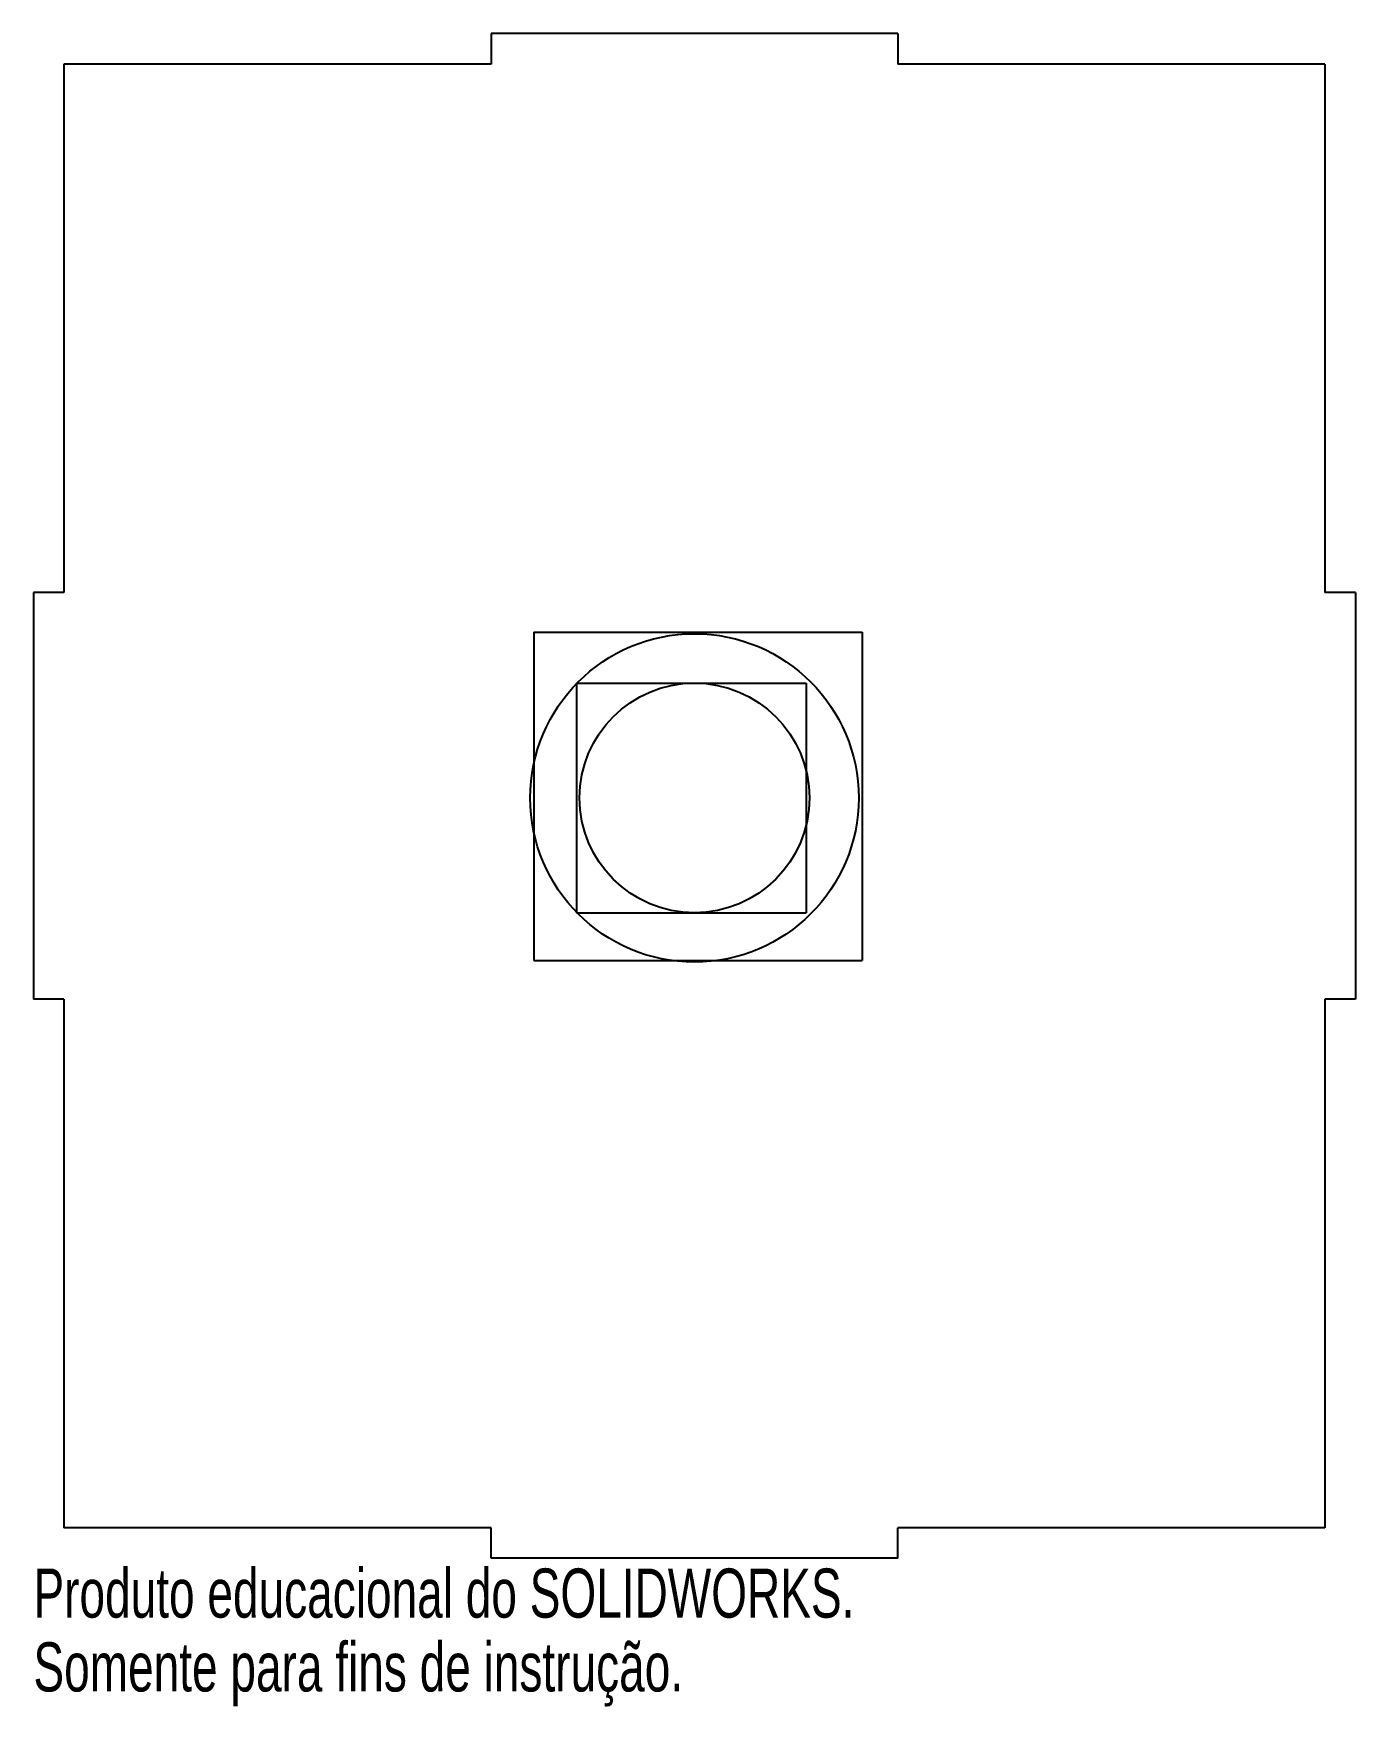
# Model space of a CAD drawing. Header units: millimetres. Extents: x -6.7 to 6.3, y -9.5 to 7.
import ezdxf

# ---------------------------------------------------------------- set-up
doc = ezdxf.new("R2010")
doc.units = ezdxf.units.MM
doc.styles.add('SLDTEXTSTYLE0', font='TXT', dxfattribs={"width": 0.7})

msp = doc.modelspace()

# ---------------------------------------------------------------- linework, layer by layer
at = {"color": 7, "linetype": 'Continuous', "lineweight": 25}
for p, q in [((-2.155, 6.984), (-2.155, 6.684)), ((1.845, 6.984), (-2.155, 6.984)), ((1.845, 6.984), (1.845, 6.684)), ((-2.155, 6.684), (-6.355, 6.684)), ((-6.355, 6.684), (-6.355, 1.484)), ((6.045, 6.684), (1.845, 6.684)), ((6.045, 6.684), (6.045, 1.484)), ((-6.655, 1.484), (-6.655, -2.516)), ((-6.355, 1.484), (-6.655, 1.484)), ((6.345, 1.484), (6.045, 1.484)), ((6.345, 1.484), (6.345, -2.516)), ((-6.355, -2.516), (-6.655, -2.516)), ((-6.355, -2.516), (-6.355, -7.716)), ((6.345, -2.516), (6.045, -2.516)), ((6.045, -2.516), (6.045, -7.716)), ((-2.155, -7.716), (-6.355, -7.716)), ((-2.155, -8.016), (-2.155, -7.716)), ((6.045, -7.716), (1.845, -7.716)), ((1.845, -8.016), (1.845, -7.716)), ((1.845, -8.016), (-2.155, -8.016))]:
    msp.add_line(p, q, dxfattribs=at)
at = {"color": 7, "linetype": 'Continuous'}
for p, q in [((-1.734, 1.094), (1.495, 1.094)), ((-1.734, 1.094), (-1.734, -2.136)), ((1.495, 1.094), (1.495, -2.136)), ((-1.314, 0.594), (0.945, 0.594)), ((-1.314, 0.594), (-1.314, -1.665)), ((0.945, 0.594), (0.945, -1.665)), ((-1.314, -1.665), (0.945, -1.665)), ((-1.734, -2.136), (1.495, -2.136))]:
    msp.add_line(p, q, dxfattribs=at)
for radius in [1.615, 1.13]:
    msp.add_circle((-0.155, -0.536), radius, dxfattribs=at)

# ---------------------------------------------------------------- texts
at = {"color": 7, "linetype": 'Continuous', "char_height": 0.48336, "attachment_point": 1, "style": 'SLDTEXTSTYLE0'}
for s, insert in [('Produto educacional do SOLIDWORKS.', (-6.655, -8.117)), ('Somente para fins de instrução.', (-6.655, -8.843))]:
    msp.add_mtext(s, dxfattribs=dict(at, insert=insert))

doc.saveas('drawing.dxf')
